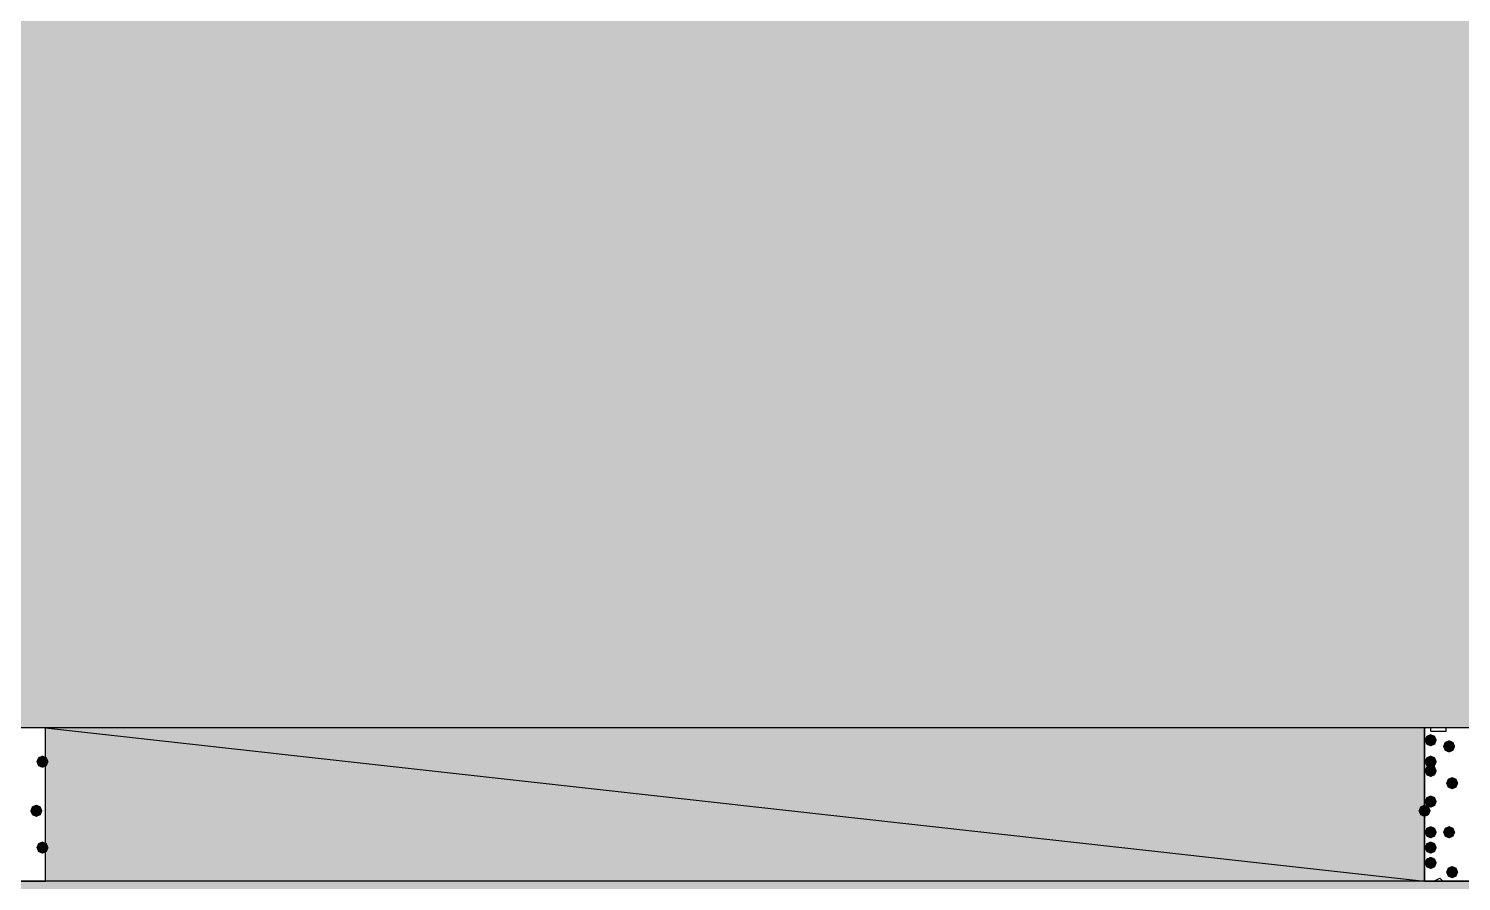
# Model space of a CAD drawing. Header units: millimetres. Extents: x 0 to 420, y 0 to 297.
# Drawn here: x 110.98 to 130.77, y 220.34 to 232.11 of the extents above; entities that cross this region are included whole.
import ezdxf

# ---------------------------------------------------------------- set-up
doc = ezdxf.new("R2010")
doc.units = ezdxf.units.MM
doc.layers.get('0').update_dxf_attribs({"linetype": 'CONTINUOUS'})

msp = doc.modelspace()

# ---------------------------------------------------------------- hatches: boundary and pattern name
at = {"true_color": 0x000008}
h = msp.add_hatch(color=0, dxfattribs=at)
h.paths.add_polyline_path([(378.544667, 241.511667), (32.469667, 241.511667), (378.544667, 222.461667)], flags=0)
h.paths.add_polyline_path([(32.469667, 241.511667), (378.544667, 222.461667), (32.469667, 222.461667)], flags=0)
h = msp.add_hatch(color=0, dxfattribs=at)
h.paths.add_polyline_path([(130.259667, 222.461667), (111.209667, 222.461667), (130.259667, 220.345)], flags=0)
h.paths.add_polyline_path([(111.209667, 222.461667), (130.259667, 220.345), (111.209667, 220.345)], flags=0)
at = {"true_color": 0x000007}
for points in [[(130.429, 222.292333), (130.404129, 222.232537), (130.344333, 222.207667), (130.284538, 222.232537), (130.259667, 222.292333), (130.284537, 222.352129), (130.344333, 222.377), (130.404129, 222.352129)], [(130.683, 222.207667), (130.658129, 222.147871), (130.598333, 222.123), (130.538537, 222.147871), (130.513667, 222.207667), (130.538537, 222.267462), (130.598333, 222.292333), (130.658129, 222.267463)], [(111.252, 221.996), (111.227129, 221.936204), (111.167333, 221.911333), (111.107538, 221.936204), (111.082667, 221.996), (111.107537, 222.055796), (111.167333, 222.080667), (111.227129, 222.055796)], [(130.429, 221.996), (130.404129, 221.936204), (130.344333, 221.911333), (130.284538, 221.936204), (130.259667, 221.996), (130.284537, 222.055796), (130.344333, 222.080667), (130.404129, 222.055796)], [(130.429, 221.869), (130.404129, 221.809204), (130.344333, 221.784333), (130.284538, 221.809204), (130.259667, 221.869), (130.284537, 221.928796), (130.344333, 221.953667), (130.404129, 221.928796)], [(130.725333, 221.699667), (130.700463, 221.639871), (130.640667, 221.615), (130.580871, 221.639871), (130.556, 221.699667), (130.580871, 221.759462), (130.640667, 221.784333), (130.700462, 221.759463)], [(130.429, 221.445667), (130.404129, 221.385871), (130.344333, 221.361), (130.284538, 221.385871), (130.259667, 221.445667), (130.284537, 221.505462), (130.344333, 221.530333), (130.404129, 221.505463)], [(111.167333, 221.318667), (111.142463, 221.258871), (111.082667, 221.234), (111.022871, 221.258871), (110.998, 221.318667), (111.022871, 221.378462), (111.082667, 221.403333), (111.142462, 221.378463)], [(130.344333, 221.318667), (130.319462, 221.258871), (130.259667, 221.234), (130.199871, 221.258871), (130.175, 221.318667), (130.199871, 221.378462), (130.259667, 221.403333), (130.319462, 221.378463)], [(130.429, 221.022333), (130.404129, 220.962537), (130.344333, 220.937667), (130.284538, 220.962537), (130.259667, 221.022333), (130.284537, 221.082129), (130.344333, 221.107), (130.404129, 221.082129)], [(130.683, 221.022333), (130.658129, 220.962537), (130.598333, 220.937667), (130.538537, 220.962537), (130.513667, 221.022333), (130.538537, 221.082129), (130.598333, 221.107), (130.658129, 221.082129)], [(111.252, 220.810667), (111.227129, 220.750871), (111.167333, 220.726), (111.107538, 220.750871), (111.082667, 220.810667), (111.107537, 220.870462), (111.167333, 220.895333), (111.227129, 220.870463)], [(130.429, 220.810667), (130.404129, 220.750871), (130.344333, 220.726), (130.284538, 220.750871), (130.259667, 220.810667), (130.284537, 220.870462), (130.344333, 220.895333), (130.404129, 220.870463)], [(130.429, 220.599), (130.404129, 220.539204), (130.344333, 220.514333), (130.284538, 220.539204), (130.259667, 220.599), (130.284537, 220.658796), (130.344333, 220.683667), (130.404129, 220.658796)], [(130.725333, 220.472), (130.700463, 220.412204), (130.640667, 220.387333), (130.580871, 220.412204), (130.556, 220.472), (130.580871, 220.531796), (130.640667, 220.556667), (130.700462, 220.531796)]]:
    msp.add_hatch(color=0, dxfattribs=at).paths.add_polyline_path(points, flags=0)
at = {"true_color": 0x000008}
h = msp.add_hatch(color=0, dxfattribs=at)
h.paths.add_polyline_path([(193.844333, 220.345), (32.469667, 220.345), (193.844333, 201.252667)], flags=0)
h.paths.add_polyline_path([(32.469667, 220.345), (193.844333, 201.252667), (32.469667, 201.252667)], flags=0)

# ---------------------------------------------------------------- linework, layer by layer
at = {"color": 0, "true_color": 0x000008}
for points in [[(32.469667, 241.511667), (378.544667, 222.461667), (32.469667, 222.461667)], [(130.259667, 222.461667), (111.209667, 222.461667), (130.259667, 220.345)], [(111.209667, 222.461667), (130.259667, 220.345), (111.209667, 220.345)], [(193.844333, 220.345), (32.469667, 220.345), (193.844333, 201.252667)]]:
    msp.add_lwpolyline(points, close=True, dxfattribs=at)
at = {"color": 0, "true_color": 0x000007}
for points in [[(109.093, 222.461667), (109.093, 220.345), (111.209667, 220.345), (111.209667, 222.461667)], [(130.259667, 222.461667), (130.259667, 220.345), (132.376333, 220.345), (132.376333, 222.461667)]]:
    msp.add_lwpolyline(points, close=True, dxfattribs=at)
for points in [[(130.344333, 222.419333), (130.344333, 222.461667)], [(130.556, 222.419333), (130.556, 222.461667)], [(130.344333, 222.419333), (130.556, 222.419333)], [(130.386667, 220.345), (130.471333, 220.387333)], [(130.513667, 220.345), (130.471333, 220.387333)]]:
    msp.add_lwpolyline(points, dxfattribs=at)

doc.saveas('drawing.dxf')
